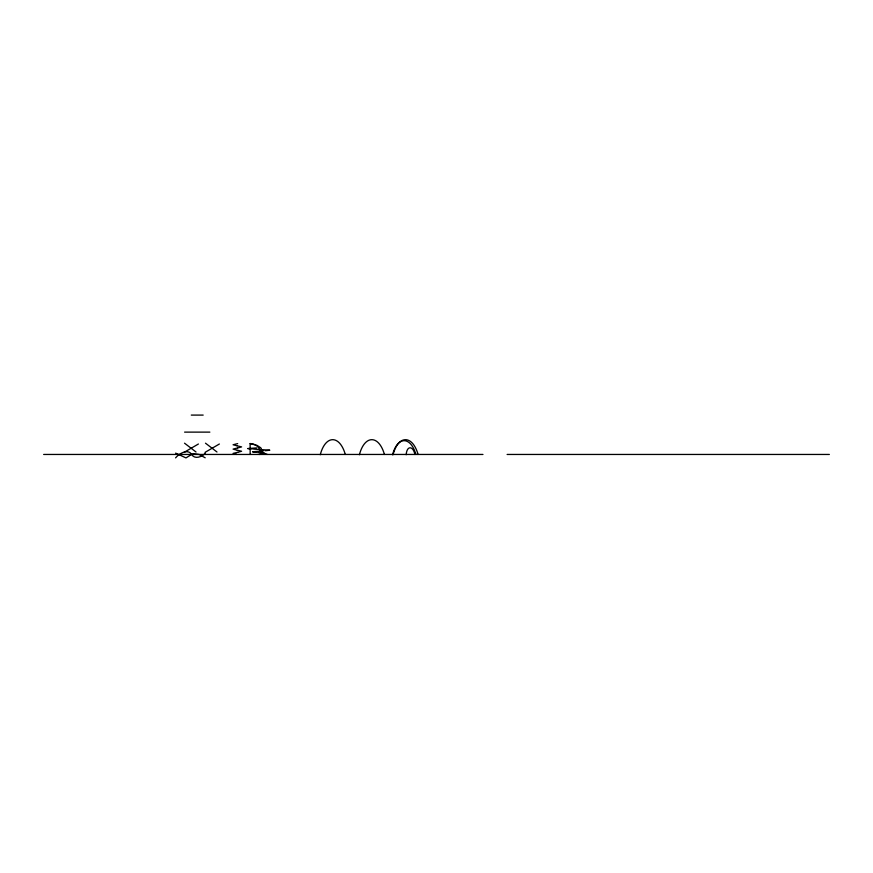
<?xml version="1.0" encoding="UTF-8"?>
<svg xmlns="http://www.w3.org/2000/svg" width="873" height="873" viewBox="0 0 873 873"><rect width="100%" height="100%" fill="white"/><g stroke="black" fill="none" stroke-linecap="round" stroke-linejoin="round"><path stroke-width="1.31" d="M406.174 454.735C406.829 445.306 413.115 445.721 414.915 454.451M320.26 454.746C325.476 434.787 339.63 434.623 345.304 454.451M359.392 454.746C364.608 434.787 378.762 434.623 384.436 454.451M392.555 454.735C397.422 436.129 410.616 435.976 415.908 454.462M393.046 454.746C398.263 434.787 412.416 434.623 418.091 454.451M175.582 457.878C178.921 453.785 187.455 448.493 191.558 454.189C194.275 459.787 202.11 456.928 205.253 453.24M184.083 452.367L198.4 444.008M205.046 452.367L219.374 444.008M264.748 453.524L261.998 454.047M252.733 451.756L263.777 450.817M269.637 450.25L265.348 450.719M247.845 448.526L256.684 447.914M259.128 454.451L261.66 454.091M237.663 443.604L233.08 444.761L236.889 445.765M237.794 447.936L241.603 446.9L237.03 445.787M237.511 447.98L233.08 449.115L236.616 450.075M237.794 452.301L241.603 451.254L237.172 450.162M237.652 452.323L233.102 453.393L236.758 454.451M191.285 415.09L203.169 415.09M184.596 432.124L209.858 432.124M43.65 454.451L482.965 454.451M507.115 454.451L829.35 454.451M253.563 449.104L269.67 450.152M252.319 449.038L247.888 448.635M257.633 452.487L264.77 453.338M256.444 452.389L252.755 451.887M250.18 454.451L250.125 443.56L257.142 445.437L260.7 447.74A3.994 3.994 0 0 1 261.311 448.798L262.326 452.269A2.03 2.03 0 0 0 262.751 452.803L267.313 454.451M175.648 453.131L185.982 457.91L191.951 454.222A7.071 7.071 0 0 1 193.588 453.72L199.208 454.495L205.188 457.801M205.493 443.189L216.984 451.996M184.53 443.189L196.021 451.996M250.125 443.56A10.891 10.891 0 0 1 261.005 454.451"/></g></svg>
